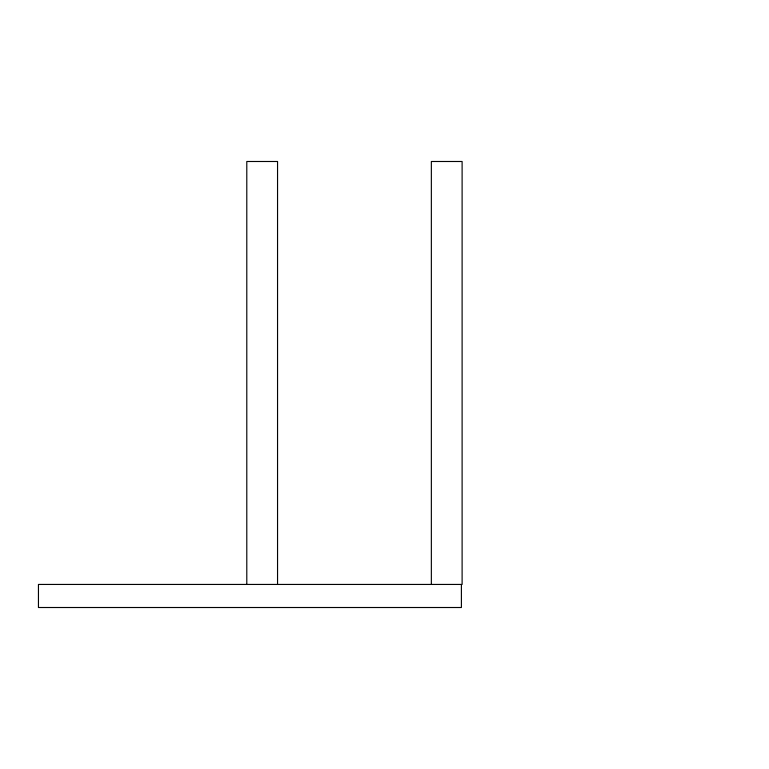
<?xml version="1.0" encoding="UTF-8"?>
<svg xmlns="http://www.w3.org/2000/svg" width="769" height="769" viewBox="0 0 769 769"><rect width="100%" height="100%" fill="white"/><g stroke="black" fill="none" stroke-linecap="round" stroke-linejoin="round"><path stroke-width="1.15" d="M461.4 584.44L461.4 607.51L38.45 607.51L38.45 584.44L462.111 584.44L462.111 161.49L431.351 161.49L431.351 584.44M277.551 584.44L277.551 161.49L246.791 161.49L246.791 584.44"/></g></svg>
